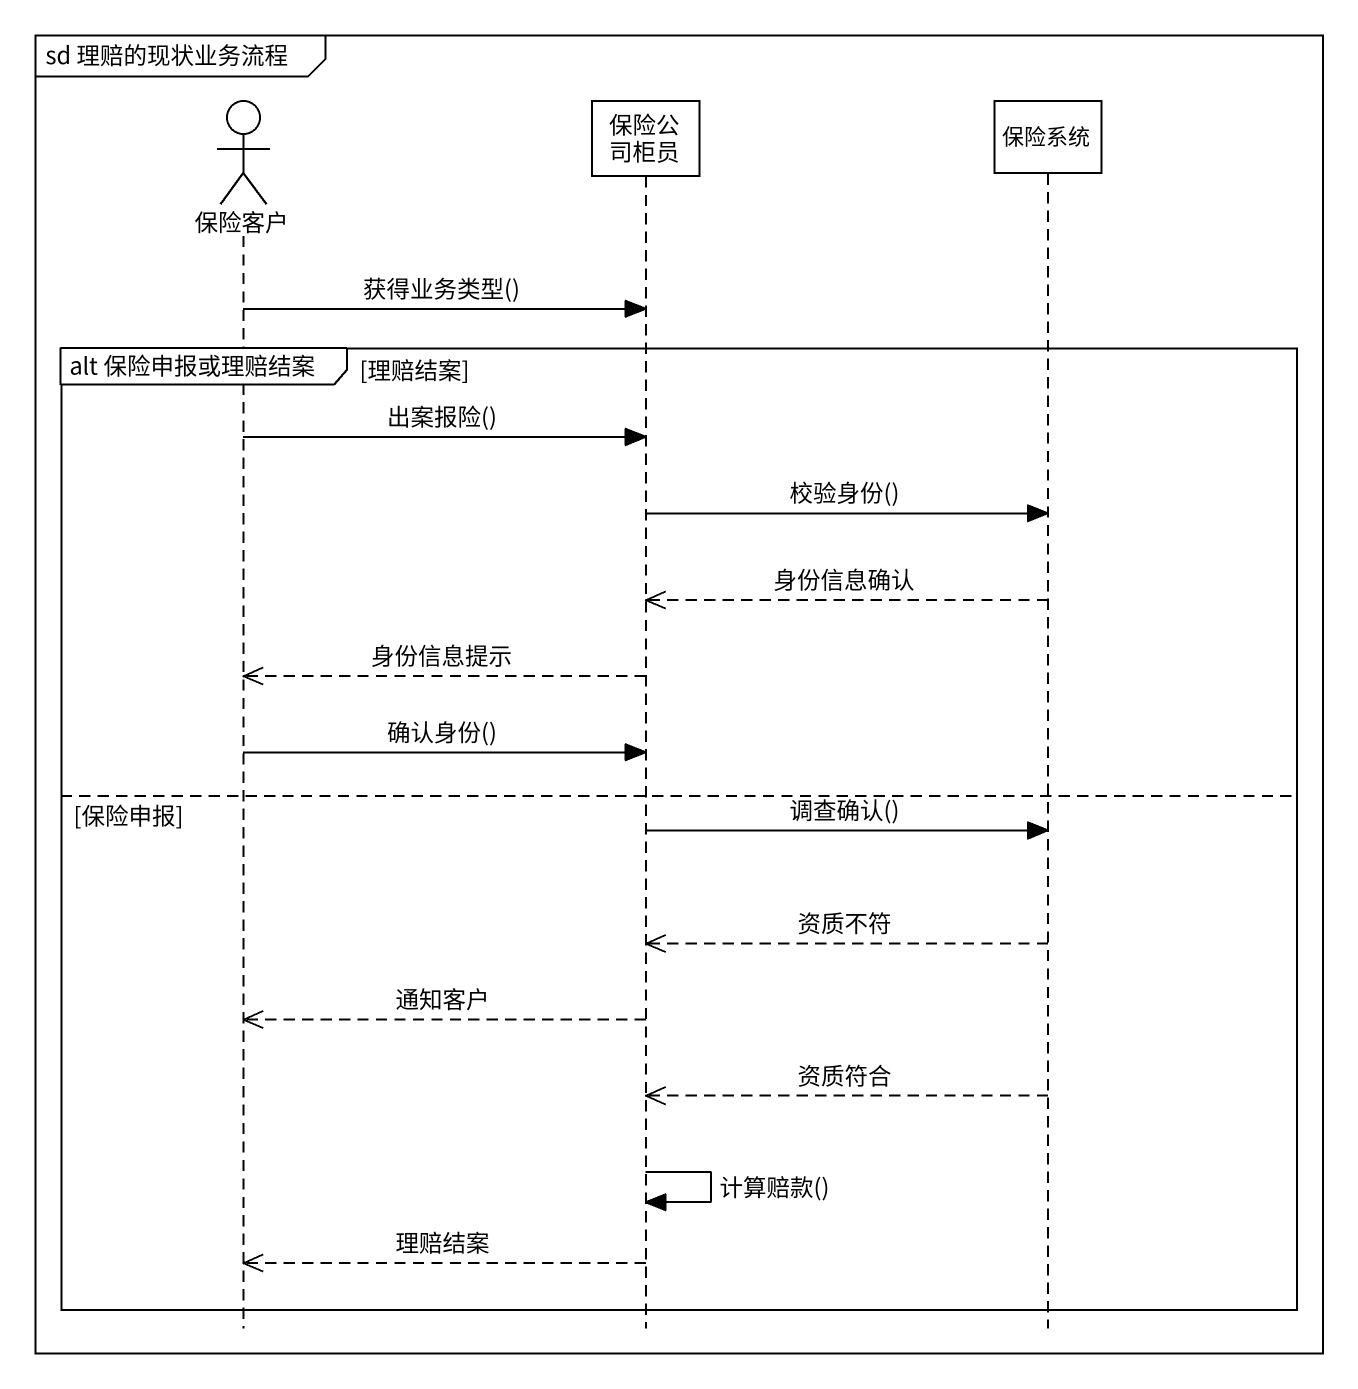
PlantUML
@startuml
mainframe sd 理赔的现状业务流程
hide footbox
actor 保险客户
participant 保险公司柜员
participant 保险系统

保险客户 -> 保险公司柜员 : 获得业务类型()
group alt 保险申报或理赔结案 [理赔结案]
  保险客户 -> 保险公司柜员 : 出案报险()
  保险公司柜员 -> 保险系统 : 校验身份()
  保险系统 -->> 保险公司柜员 : 身份信息确认
  保险公司柜员 -->> 保险客户 : 身份信息提示
  保险客户 -> 保险公司柜员 : 确认身份()
else 保险申报
  保险公司柜员 -> 保险系统 : 调查确认()
  保险系统 -->> 保险公司柜员 : 资质不符
  保险公司柜员 -->> 保险客户 : 通知客户
  保险系统 -->> 保险公司柜员 : 资质符合
  保险公司柜员 -> 保险公司柜员 : 计算赔款()
  保险公司柜员 -->> 保险客户 : 理赔结案
end
@enduml
